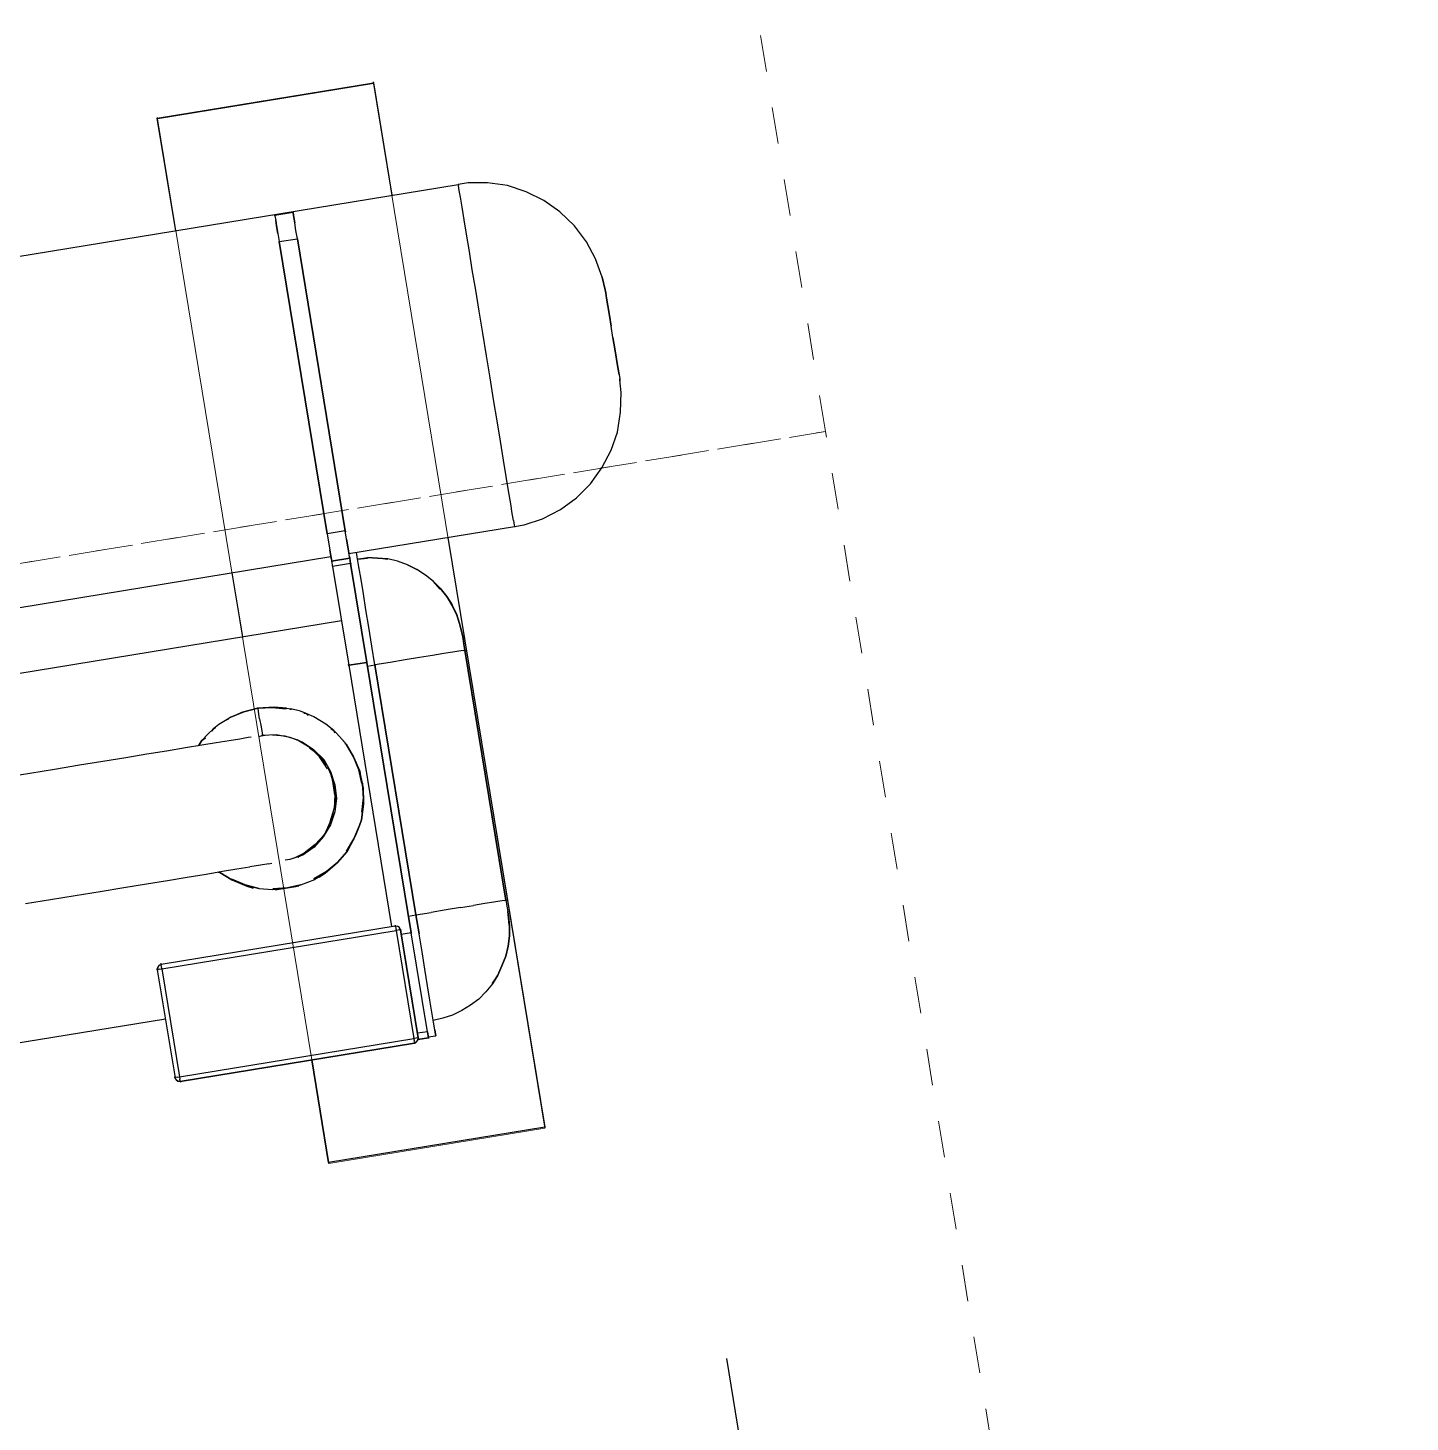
# Model space of a CAD drawing. Header units: metres. Extents: x 2 to 659295185, y -28 to 1124222152.
# Drawn here: x 655604.124 to 655607.912, y 1126522.722 to 1126526.544 of the extents above; entities that cross this region are included whole.
import ezdxf

# ---------------------------------------------------------------- set-up
doc = ezdxf.new("R2010")
doc.units = ezdxf.units.M
doc.header["$MEASUREMENT"] = 0
for name, pattern in [('CCSM_C1_CUERPO CK$0$DASHED', [0.75, 0.5, -0.25]), ('CCSM_C1_CUERPO CK$0$DASHED2', [0.375, 0.25, -0.125]), ('DASHDOT', [1, 0.5, -0.25, 0, -0.25])]:
    doc.linetypes.add(name, pattern=pattern)
doc.layers.get('0').update_dxf_attribs({"linetype": 'CONTINUOUS'})
doc.layers.add('CCSM_C1_CUERPO CK$0$A-EQUIPOS', color=9, linetype='CONTINUOUS')
doc.layers.add('CCSM_C1_CUERPO CK$0$A-PROYECCIONES SUP', color=5, linetype='CCSM_C1_CUERPO CK$0$DASHED')
doc.layers.add('LOCALES ASIGNADOS', color=41, linetype='DASHDOT', lineweight=0)

# ---------------------------------------------------------------- blocks, each defined once
blk = doc.blocks.new('CCSM_C1_CUERPO CK$0$chiller')
for p, q in [((0.661, 5.1995), (0.6253, 5.1974)), ((0.6253, 5.1974), (0.661, 5.1995)), ((0.6253, 5.1974), (0.661, 5.1995)), ((0.661, 5.1995), (0.6253, 5.1974)), ((0.661, 5.1995), (0.6693, 5.1995)), ((0.6693, 5.1995), (0.661, 5.1995)), ((0.6693, 5.1995), (0.684, 5.1995)), ((0.684, 5.1995), (0.6693, 5.1995)), ((0.684, 5.1995), (0.705, 5.1995)), ((0.705, 5.1995), (0.684, 5.1995)), ((0.705, 5.1995), (0.7323, 5.1995)), ((0.7323, 5.1995), (0.705, 5.1995)), ((0.7323, 5.1995), (0.7617, 5.1995)), ((0.7617, 5.1995), (0.7323, 5.1995)), ((0.7931, 5.1995), (0.7617, 5.1995)), ((0.7931, 5.1995), (0.7617, 5.1995)), ((0.7931, 5.1995), (0.8246, 5.1995)), ((0.8246, 5.1995), (0.7931, 5.1995)), ((0.8246, 5.1995), (0.854, 5.1995)), ((0.854, 5.1995), (0.8246, 5.1995)), ((0.854, 5.1995), (0.8771, 5.1995)), ((0.8771, 5.1995), (0.854, 5.1995)), ((0.8771, 5.1995), (0.896, 5.1995)), ((0.896, 5.1995), (0.8771, 5.1995)), ((0.896, 5.1995), (0.9086, 5.1995)), ((0.896, 5.1995), (0.9086, 5.1995)), ((0.9106, 5.1995), (0.9086, 5.1995)), ((0.9086, 5.1995), (0.9106, 5.1995)), ((0.9086, 5.1995), (0.9106, 5.1995)), ((0.9106, 5.1995), (0.9086, 5.1995)), ((0.9463, 5.1974), (0.9106, 5.1995)), ((0.9106, 5.1995), (0.9127, 5.1995)), ((0.5225, 5.1701), (0.4742, 5.145)), ((0.5728, 5.1869), (0.5225, 5.1701)), ((0.6253, 5.1974), (0.5728, 5.1869)), ((0.9988, 5.1869), (0.9463, 5.1974)), ((1.0512, 5.1701), (0.9988, 5.1869)), ((1.0974, 5.145), (1.0512, 5.1701)), ((0.4742, 5.145), (0.4301, 5.1114)), ((1.1415, 5.1114), (1.0974, 5.145)), ((0.4301, 5.1114), (0.3924, 5.0736)), ((1.1792, 5.0736), (1.1415, 5.1114)), ((0.3924, 5.0736), (0.3609, 5.0296)), ((1.2107, 5.0296), (1.1792, 5.0736)), ((0.3609, 5.0296), (0.3357, 4.9813)), ((1.2359, 4.9813), (1.2107, 5.0296)), ((0.3357, 4.9813), (0.3189, 4.9288)), ((1.2527, 4.9288), (1.2359, 4.9813)), ((0.3189, 4.9288), (0.3105, 4.8764)), ((1.2611, 4.8764), (1.2527, 4.9288)), ((0.3105, 4.8764), (0.3105, 4.8491)), ((1.2611, 4.8491), (1.2611, 4.8764)), ((0.3105, 0.2518), (0.3105, 4.8491)), ((0.3105, 4.8491), (0.3147, 4.8491)), ((0.3273, 4.8491), (0.3147, 4.8491)), ((0.3462, 4.8491), (0.3273, 4.8491)), ((0.3735, 4.8491), (0.3462, 4.8491)), ((0.4092, 4.8491), (0.3735, 4.8491)), ((0.449, 4.8491), (0.4092, 4.8491)), ((0.4973, 4.8491), (0.449, 4.8491)), ((0.5476, 4.8491), (0.4973, 4.8491)), ((0.6043, 4.8491), (0.5476, 4.8491)), ((0.6631, 4.8491), (0.6043, 4.8491)), ((0.7239, 4.8491), (0.6631, 4.8491)), ((0.7869, 4.8491), (0.7239, 4.8491)), ((0.8477, 4.8491), (0.7869, 4.8491)), ((0.9086, 4.8491), (0.8477, 4.8491)), ((0.9673, 4.8491), (0.9086, 4.8491)), ((1.024, 4.8491), (0.9673, 4.8491)), ((1.0764, 4.8491), (1.024, 4.8491)), ((1.1226, 4.8491), (1.0764, 4.8491)), ((1.1624, 4.8491), (1.1226, 4.8491)), ((1.1981, 4.8491), (1.1624, 4.8491)), ((1.2254, 4.8491), (1.1981, 4.8491)), ((1.2443, 4.8491), (1.2254, 4.8491)), ((1.2443, 4.8491), (1.2569, 4.8491)), ((1.2569, 4.8491), (1.2611, 4.8491)), ((1.2611, 4.3896), (1.2611, 4.8491)), ((1.2611, 4.8491), (1.2632, 4.8491)), ((-0.0042, 4.6645), (-0.0021, 4.6645)), ((-0.0042, 4.6645), (0, 4.6645)), ((-0.0021, 4.0643), (-0.0021, 4.6645)), ((-0.0021, 4.6645), (0.3105, 4.6645)), ((-0.0021, 4.0643), (-0.0021, 4.6645)), ((-0.0021, 4.6645), (0.3105, 4.6645)), ((1.2611, 4.6645), (2.8998, 4.6645)), ((1.2611, 4.6645), (2.8998, 4.6645)), ((2.8977, 4.6645), (2.9019, 4.6645)), ((2.8998, 4.6645), (2.8998, 4.0643)), ((2.8998, 4.6645), (2.8998, 4.0643)), ((2.8998, 4.6645), (2.9019, 4.6645)), ((1.4205, 4.6351), (1.3953, 4.6204)), ((1.3953, 4.6204), (1.4205, 4.6351)), ((1.4478, 4.6456), (1.4205, 4.6351)), ((1.4205, 4.6351), (1.4457, 4.6456)), ((1.4457, 4.6456), (1.4205, 4.6351)), ((1.473, 4.654), (1.4457, 4.6456)), ((1.4751, 4.654), (1.4478, 4.6456)), ((1.5003, 4.6582), (1.473, 4.654)), ((1.5024, 4.6582), (1.4751, 4.654)), ((1.5296, 4.6603), (1.5003, 4.6582)), ((1.5024, 4.6582), (1.5296, 4.6603)), ((1.5024, 4.6582), (1.5296, 4.6603)), ((1.5296, 4.6603), (1.5024, 4.6582)), ((1.5296, 4.6603), (1.5024, 4.6582)), ((1.5024, 4.6582), (1.5296, 4.6603)), ((1.5296, 4.6603), (1.5024, 4.6582)), ((1.5317, 4.6603), (1.5296, 4.6603)), ((1.5296, 4.6603), (1.5317, 4.6603)), ((1.5317, 4.6603), (1.5296, 4.6603)), ((1.5296, 4.6603), (1.5317, 4.6603)), ((1.5317, 4.6603), (1.5422, 4.6603)), ((1.5422, 4.6603), (1.5317, 4.6603)), ((1.5422, 4.6603), (1.5569, 4.6603)), ((1.5569, 4.6603), (1.5422, 4.6603)), ((1.5569, 4.6603), (1.5737, 4.6603)), ((1.5737, 4.6603), (1.5569, 4.6603)), ((1.5716, 4.6603), (1.5758, 4.6603)), ((1.5737, 4.6561), (1.5737, 4.6603)), ((1.5737, 4.6603), (2.2682, 4.6603)), ((2.2682, 4.6603), (1.5737, 4.6603)), ((1.5737, 4.6561), (1.5737, 4.6435)), ((1.5737, 4.6435), (1.5737, 4.6267)), ((1.5737, 4.6267), (1.5737, 4.6015)), ((2.2661, 4.6603), (2.2703, 4.6603)), ((2.2682, 4.6561), (2.2682, 4.6603)), ((2.2682, 4.6603), (2.285, 4.6603)), ((2.2682, 4.6603), (2.285, 4.6603)), ((2.2682, 4.6561), (2.2682, 4.6435)), ((2.2682, 4.6435), (2.2682, 4.6267)), ((2.2682, 4.6267), (2.2682, 4.6015)), ((2.285, 4.6603), (2.2997, 4.6603)), ((2.285, 4.6603), (2.2997, 4.6603)), ((2.2997, 4.6603), (2.3081, 4.6603)), ((2.3081, 4.6603), (2.2997, 4.6603)), ((2.3375, 4.6582), (2.3081, 4.6603)), ((2.3081, 4.6603), (2.3123, 4.6603)), ((2.3081, 4.6603), (2.3375, 4.6582)), ((2.3123, 4.6603), (2.3081, 4.6603)), ((2.3396, 4.6582), (2.3123, 4.6603)), ((2.3123, 4.6603), (2.3396, 4.6582)), ((2.3123, 4.6603), (2.3396, 4.6582)), ((2.3396, 4.6582), (2.3123, 4.6603)), ((2.3375, 4.6582), (2.3627, 4.654)), ((2.3375, 4.6582), (2.3627, 4.654)), ((2.3668, 4.654), (2.3396, 4.6582)), ((2.3396, 4.6582), (2.3668, 4.654)), ((2.3668, 4.654), (2.3941, 4.6456)), ((2.3941, 4.6456), (2.3668, 4.654)), ((2.4193, 4.6351), (2.3941, 4.6456)), ((2.3941, 4.6456), (2.4193, 4.6351)), ((2.4193, 4.6351), (2.4445, 4.6204)), ((2.4445, 4.6204), (2.4193, 4.6351)), ((1.3744, 4.6057), (1.3534, 4.5868)), ((1.3974, 4.6204), (1.3744, 4.6057)), ((1.3744, 4.6057), (1.3953, 4.6204)), ((1.3953, 4.6204), (1.3744, 4.6057)), ((1.5737, 4.6015), (1.5737, 4.57)), ((2.2682, 4.6015), (2.2682, 4.57)), ((2.4676, 4.6057), (2.4445, 4.6204)), ((2.4445, 4.6204), (2.4676, 4.6057)), ((2.4676, 4.6057), (2.4864, 4.5868)), ((2.4885, 4.5868), (2.4676, 4.6057)), ((2.4676, 4.6057), (2.4885, 4.5868)), ((2.4676, 4.6057), (2.4864, 4.5868)), ((1.3345, 4.5658), (1.3177, 4.5428)), ((1.3177, 4.5428), (1.3345, 4.5658)), ((1.3534, 4.5868), (1.3345, 4.5658)), ((1.5737, 4.57), (1.5737, 4.5344)), ((2.2682, 4.5344), (2.2682, 4.57)), ((2.4885, 4.5868), (2.5074, 4.5658)), ((2.5074, 4.5658), (2.5242, 4.5428)), ((1.303, 4.5176), (1.2925, 4.4924)), ((1.3177, 4.5428), (1.303, 4.5176)), ((1.5737, 4.5344), (1.5737, 4.4945)), ((2.2682, 4.5344), (2.2682, 4.4945)), ((2.5242, 4.5428), (2.5368, 4.5176)), ((2.5368, 4.5176), (2.5473, 4.4924)), ((1.2946, 4.4924), (1.2862, 4.4651)), ((1.2862, 4.4651), (1.2925, 4.4924)), ((1.2925, 4.4924), (1.2862, 4.4651)), ((1.5737, 4.4945), (1.5737, 4.4525)), ((2.2682, 4.4945), (2.2682, 4.4525)), ((2.5473, 4.4924), (2.5557, 4.4651)), ((1.2862, 4.4651), (1.2799, 4.4378)), ((1.2799, 4.4378), (1.2862, 4.4651)), ((1.282, 4.4378), (1.2799, 4.4106)), ((1.2799, 4.4106), (1.2799, 4.4378)), ((1.2799, 4.4106), (1.282, 4.4378)), ((1.5737, 4.4525), (1.5737, 4.4106)), ((2.2682, 4.4106), (2.2682, 4.4525)), ((2.5557, 4.4651), (2.5599, 4.4378)), ((2.5599, 4.4378), (2.562, 4.4106)), ((1.2736, 4.4106), (1.2611, 4.4106)), ((1.2736, 4.4106), (1.2611, 4.4106)), ((1.3009, 4.4106), (1.2736, 4.4106)), ((1.3009, 4.4106), (1.2736, 4.4106)), ((1.3366, 4.4106), (1.3009, 4.4106)), ((1.3366, 4.4106), (1.3009, 4.4106)), ((1.3765, 4.4106), (1.3366, 4.4106)), ((1.3765, 4.4106), (1.3366, 4.4106)), ((1.4205, 4.4106), (1.3765, 4.4106)), ((1.4205, 4.4106), (1.3765, 4.4106)), ((1.4688, 4.4106), (1.4205, 4.4106)), ((1.4688, 4.4106), (1.4205, 4.4106)), ((1.5212, 4.4106), (1.4688, 4.4106)), ((1.5212, 4.4106), (1.4688, 4.4106)), ((1.5737, 4.4106), (1.5212, 4.4106)), ((1.5737, 4.4106), (1.5212, 4.4106)), ((1.5716, 4.4106), (1.5758, 4.4106)), ((2.2682, 4.4106), (1.5737, 4.4106)), ((1.5737, 4.3896), (1.5737, 4.4106)), ((1.5737, 4.4106), (2.2682, 4.4106)), ((2.2661, 4.4106), (2.2703, 4.4106)), ((2.3207, 4.4106), (2.2682, 4.4106)), ((2.2682, 4.3896), (2.2682, 4.4106)), ((2.2682, 4.4106), (2.3207, 4.4106)), ((2.371, 4.4106), (2.3207, 4.4106)), ((2.371, 4.4106), (2.3207, 4.4106)), ((2.4193, 4.4106), (2.371, 4.4106)), ((2.4193, 4.4106), (2.371, 4.4106)), ((2.4655, 4.4106), (2.4193, 4.4106)), ((2.4655, 4.4106), (2.4193, 4.4106)), ((2.5053, 4.4106), (2.4655, 4.4106)), ((2.5053, 4.4106), (2.4655, 4.4106)), ((2.5389, 4.4106), (2.5053, 4.4106)), ((2.5389, 4.4106), (2.5053, 4.4106)), ((2.5662, 4.4106), (2.5389, 4.4106)), ((2.5662, 4.4106), (2.5389, 4.4106)), ((2.5872, 4.4106), (2.5662, 4.4106)), ((2.5872, 4.4106), (2.5662, 4.4106)), ((2.5872, 4.4106), (2.5998, 4.4106)), ((2.5998, 4.4106), (2.5872, 4.4106)), ((2.5998, 4.4106), (2.604, 4.4106)), ((2.604, 4.4106), (2.5998, 4.4106)), ((2.604, 4.3896), (2.604, 4.4106)), ((0.3105, 4.3896), (0.3126, 4.3896)), ((0.3147, 4.3896), (0.3126, 4.3896)), ((0.3126, 4.3392), (0.3126, 4.3896)), ((0.3126, 4.3896), (0.3126, 4.3392)), ((0.3147, 4.3896), (0.3126, 4.3896)), ((0.3147, 4.3896), (0.3273, 4.3896)), ((0.3273, 4.3896), (0.3147, 4.3896)), ((0.3273, 4.3896), (0.342, 4.3896)), ((0.342, 4.3896), (0.3273, 4.3896)), ((0.363, 4.3896), (0.342, 4.3896)), ((0.363, 4.3896), (0.342, 4.3896)), ((0.3861, 4.3896), (0.363, 4.3896)), ((0.3861, 4.3896), (0.363, 4.3896)), ((0.384, 4.3896), (0.3882, 4.3896)), ((0.3861, 4.3896), (1.1981, 4.3896)), ((0.3861, 4.3392), (0.3861, 4.3896)), ((1.1981, 4.3896), (0.3861, 4.3896)), ((1.196, 4.3896), (1.2002, 4.3896)), ((1.1981, 4.3896), (1.1981, 4.3392)), ((1.2212, 4.3896), (1.1981, 4.3896)), ((1.2212, 4.3896), (1.1981, 4.3896)), ((1.2212, 4.3896), (1.2422, 4.3896)), ((1.2422, 4.3896), (1.2212, 4.3896)), ((1.2422, 4.3896), (1.259, 4.3896)), ((1.259, 4.3896), (1.2422, 4.3896)), ((1.2695, 4.3896), (1.259, 4.3896)), ((1.2695, 4.3896), (1.259, 4.3896)), ((1.2695, 4.3896), (1.2736, 4.3896)), ((1.2736, 4.3896), (1.2695, 4.3896)), ((1.2736, 4.3896), (1.2883, 4.3896)), ((1.2736, 4.3896), (1.2736, 4.3392)), ((1.2736, 4.3392), (1.2736, 4.3896)), ((1.2883, 4.3896), (1.2736, 4.3896)), ((1.2736, 4.3896), (1.2757, 4.3896)), ((1.2736, 4.3896), (1.2757, 4.3896)), ((1.2862, 4.3896), (1.2904, 4.3896)), ((1.2883, 4.3896), (1.2883, 4.3392)), ((1.2883, 4.3896), (1.5632, 4.3896)), ((1.5632, 4.3896), (1.2883, 4.3896)), ((1.5653, 4.3896), (1.5611, 4.3896)), ((1.5611, 4.3896), (1.5632, 4.3896)), ((1.5632, 4.3896), (1.5632, 4.3392)), ((1.5632, 4.3392), (1.5632, 4.3896)), ((1.5632, 4.3896), (2.3144, 4.3896)), ((2.3144, 4.3896), (1.5632, 4.3896)), ((2.2955, 4.3602), (2.2913, 4.356)), ((2.2955, 4.3602), (2.2913, 4.356)), ((2.3018, 4.3623), (2.2955, 4.3602)), ((2.3018, 4.3623), (2.2955, 4.3602)), ((2.3018, 4.3623), (2.2976, 4.3602)), ((2.2976, 4.3602), (2.3018, 4.3623)), ((2.2997, 4.3623), (2.3039, 4.3623)), ((2.3018, 4.3602), (2.3018, 4.3623)), ((2.3018, 4.3623), (2.6019, 4.3623)), ((2.6019, 4.3623), (2.3018, 4.3623)), ((2.3018, 4.3602), (2.3018, 4.356)), ((2.3123, 4.3896), (2.3165, 4.3896)), ((2.5893, 4.3896), (2.3144, 4.3896)), ((2.3144, 4.3896), (2.3144, 4.3623)), ((2.3144, 4.3896), (2.3144, 4.3623)), ((2.5893, 4.3896), (2.3144, 4.3896)), ((2.3165, 4.3896), (2.3144, 4.3896)), ((2.5872, 4.3896), (2.5914, 4.3896)), ((2.5893, 4.3896), (2.6061, 4.3896)), ((2.5893, 4.3896), (2.5893, 4.3623)), ((2.6061, 4.3896), (2.5893, 4.3896)), ((2.604, 4.3623), (2.5998, 4.3623)), ((2.6081, 4.3602), (2.6019, 4.3623)), ((2.6019, 4.3623), (2.6019, 4.3602)), ((2.6019, 4.3623), (2.6081, 4.3602)), ((2.6081, 4.3602), (2.6019, 4.3623)), ((2.6019, 4.3623), (2.6081, 4.3602)), ((2.6081, 4.3602), (2.6019, 4.3623)), ((2.6019, 4.3623), (2.6081, 4.3602)), ((2.6081, 4.3602), (2.6019, 4.3623)), ((2.6019, 4.3623), (2.6081, 4.3602)), ((2.6019, 4.3623), (2.604, 4.3623)), ((2.6019, 4.3602), (2.6019, 4.356)), ((2.604, 4.3896), (2.6081, 4.3896)), ((2.6061, 4.3896), (2.6061, 4.3602)), ((2.6061, 4.3602), (2.6061, 4.3896)), ((2.6061, 4.3896), (2.6081, 4.3896)), ((2.6123, 4.356), (2.6081, 4.3602)), ((0.3105, 4.3392), (0.3126, 4.3392)), ((0.3147, 4.3392), (0.3126, 4.3392)), ((0.3126, 4.3392), (0.3147, 4.3392)), ((0.3147, 4.3392), (0.3273, 4.3392)), ((0.3147, 4.3392), (0.3273, 4.3392)), ((0.342, 4.3392), (0.3273, 4.3392)), ((0.3273, 4.3392), (0.342, 4.3392)), ((0.363, 4.3392), (0.342, 4.3392)), ((0.342, 4.3392), (0.363, 4.3392)), ((0.363, 4.3392), (0.3861, 4.3392)), ((0.363, 4.3392), (0.3861, 4.3392)), ((0.384, 4.3392), (0.3882, 4.3392)), ((1.1981, 4.3392), (0.3861, 4.3392)), ((0.3861, 4.3392), (1.1981, 4.3392)), ((1.196, 4.3392), (1.2002, 4.3392)), ((1.1981, 4.3392), (1.2212, 4.3392)), ((1.1981, 4.3392), (1.2212, 4.3392)), ((1.2212, 4.3392), (1.2422, 4.3392)), ((1.2212, 4.3392), (1.2422, 4.3392)), ((1.259, 4.3392), (1.2422, 4.3392)), ((1.2422, 4.3392), (1.259, 4.3392)), ((1.2695, 4.3392), (1.259, 4.3392)), ((1.259, 4.3392), (1.2695, 4.3392)), ((1.2611, 2.6921), (1.2611, 4.3392)), ((1.2695, 4.3392), (1.2736, 4.3392)), ((1.2695, 4.3392), (1.2736, 4.3392)), ((1.2736, 4.3392), (1.2883, 4.3392)), ((1.2736, 4.3392), (1.2883, 4.3392)), ((1.2736, 4.3392), (1.2757, 4.3392)), ((1.2736, 4.3392), (1.2757, 4.3392)), ((1.2862, 4.3392), (1.2904, 4.3392)), ((1.2883, 4.3392), (1.5632, 4.3392)), ((1.2883, 4.3392), (1.5632, 4.3392)), ((1.4394, 4.3392), (1.4394, 2.6627)), ((1.5653, 4.3392), (1.5611, 4.3392)), ((1.5611, 4.3392), (1.5632, 4.3392)), ((1.5632, 4.3392), (2.2892, 4.3392)), ((1.5632, 4.3392), (2.2892, 4.3392)), ((1.8129, 4.3119), (1.8549, 4.3224)), ((1.8549, 4.3224), (1.8129, 4.3119)), ((1.8129, 4.3119), (1.8549, 4.3224)), ((1.8549, 4.3224), (1.8129, 4.3119)), ((1.8549, 4.3224), (1.8129, 4.3119)), ((1.8507, 4.3203), (1.8129, 4.3119)), ((1.8129, 4.3119), (1.8507, 4.3203)), ((1.8507, 4.3203), (1.8884, 4.3224)), ((1.8507, 4.3203), (1.8884, 4.3224)), ((1.8884, 4.3224), (1.8507, 4.3203)), ((1.8884, 4.3245), (1.8549, 4.3224)), ((1.88, 4.3224), (1.8549, 4.3224)), ((1.8549, 4.3224), (1.88, 4.3224)), ((1.8549, 4.3224), (1.88, 4.3224)), ((1.88, 4.3224), (1.8549, 4.3224)), ((1.88, 4.3224), (1.8549, 4.3224)), ((1.9283, 4.3203), (1.8884, 4.3245)), ((1.901, 4.3245), (1.8884, 4.3245)), ((1.8884, 4.3245), (1.9283, 4.3203)), ((1.9283, 4.3203), (1.8884, 4.3245)), ((1.901, 4.3245), (1.8926, 4.3224)), ((1.8926, 4.3224), (1.901, 4.3245)), ((1.8926, 4.3224), (1.901, 4.3245)), ((1.8926, 4.3224), (1.901, 4.3245)), ((1.901, 4.3245), (1.8926, 4.3224)), ((1.901, 4.3245), (1.9451, 4.3182)), ((1.9451, 4.3182), (1.901, 4.3245)), ((1.901, 4.3245), (1.9451, 4.3182)), ((1.9451, 4.3182), (1.901, 4.3245)), ((1.9451, 4.3182), (1.901, 4.3245)), ((1.9283, 4.3203), (1.9661, 4.3098)), ((1.9661, 4.3098), (1.9283, 4.3203)), ((1.9661, 4.3098), (1.9283, 4.3203)), ((2.2871, 4.3497), (2.2892, 4.3497)), ((2.2913, 4.356), (2.2892, 4.3497)), ((2.2913, 4.356), (2.2892, 4.3497)), ((2.2913, 4.3497), (2.2892, 4.3497)), ((2.2892, 4.3497), (2.2892, 3.6992)), ((2.2892, 4.3497), (2.2892, 3.6992)), ((2.2913, 4.3497), (2.2955, 4.3497)), ((2.2955, 4.3497), (2.3018, 4.3497)), ((2.2997, 4.3497), (2.3039, 4.3497)), ((2.3018, 4.356), (2.3018, 4.3497)), ((2.3018, 3.6992), (2.3018, 4.3497)), ((2.3018, 4.3497), (2.6019, 4.3497)), ((2.5998, 4.3497), (2.604, 4.3497)), ((2.6019, 4.356), (2.6019, 4.3497)), ((2.6019, 3.6992), (2.6019, 4.3497)), ((2.6019, 4.3497), (2.6081, 4.3497)), ((2.6123, 4.3497), (2.6081, 4.3497)), ((2.6123, 4.3497), (2.6123, 4.356)), ((2.6123, 4.356), (2.6144, 4.3497)), ((2.6144, 4.3497), (2.6123, 4.356)), ((2.6123, 4.3497), (2.6144, 4.3497)), ((2.6144, 4.3497), (2.6144, 3.6992)), ((2.6144, 3.6992), (2.6144, 4.3497)), ((2.6144, 4.3497), (2.6165, 4.3497)), ((2.6144, 4.3497), (2.6165, 4.3497)), ((1.7709, 4.2952), (1.7416, 4.2763)), ((1.7583, 4.2868), (1.7709, 4.2952)), ((1.7709, 4.2952), (1.7583, 4.2868)), ((1.7583, 4.2868), (1.7709, 4.2952)), ((1.7709, 4.2952), (1.7583, 4.2868)), ((1.7709, 4.2952), (1.7583, 4.2868)), ((1.7751, 4.2973), (1.7709, 4.2952)), ((1.7751, 4.2952), (1.7709, 4.2952)), ((1.7709, 4.2952), (1.7751, 4.2952)), ((1.7751, 4.2952), (1.7709, 4.2952)), ((1.7709, 4.2952), (1.7751, 4.2952)), ((1.7751, 4.2952), (1.7709, 4.2952)), ((1.8129, 4.3119), (1.7751, 4.2973)), ((1.7751, 4.2973), (1.8129, 4.3119)), ((1.8129, 4.3119), (1.7751, 4.2973)), ((1.9661, 4.3119), (1.9451, 4.3182)), ((1.9871, 4.3056), (1.9451, 4.3182)), ((1.9451, 4.3182), (1.9871, 4.3056)), ((1.9871, 4.3056), (1.9451, 4.3182)), ((1.9451, 4.3182), (1.9871, 4.3056)), ((1.9871, 4.3056), (1.9451, 4.3182)), ((1.9871, 4.3056), (1.9661, 4.3119)), ((2.0017, 4.2973), (1.9871, 4.3056)), ((1.9871, 4.3056), (2.0017, 4.2973)), ((2.0017, 4.2973), (1.9871, 4.3056)), ((1.9871, 4.3056), (2.0017, 4.2973)), ((2.0017, 4.2973), (1.9871, 4.3056)), ((2.0017, 4.2973), (1.9871, 4.3056)), ((2.0353, 4.2763), (2.0017, 4.2973)), ((2.0017, 4.2973), (2.0269, 4.2826)), ((2.0353, 4.2763), (2.0017, 4.2973)), ((2.0017, 4.2973), (2.0353, 4.2763)), ((2.0059, 4.2952), (2.0269, 4.2826)), ((2.0269, 4.2826), (2.0059, 4.2952)), ((2.0059, 4.2952), (2.0269, 4.2826)), ((2.0269, 4.2826), (2.0059, 4.2952)), ((2.0269, 4.2826), (2.0059, 4.2952)), ((2.0353, 4.2763), (2.0269, 4.2826)), ((2.0353, 4.2763), (2.0269, 4.2826)), ((2.0269, 4.2826), (2.0353, 4.2763)), ((2.0269, 4.2826), (2.0353, 4.2763)), ((2.0353, 4.2763), (2.0269, 4.2826)), ((2.0353, 4.2763), (2.0269, 4.2826)), ((1.7122, 4.2511), (1.687, 4.2217)), ((1.7332, 4.27), (1.7122, 4.2511)), ((1.7332, 4.27), (1.7269, 4.2637)), ((1.7269, 4.2637), (1.7332, 4.27)), ((1.7332, 4.27), (1.7269, 4.2637)), ((1.7269, 4.2637), (1.7332, 4.27)), ((1.7332, 4.27), (1.7269, 4.2637)), ((1.7416, 4.2763), (1.7332, 4.27)), ((1.7332, 4.27), (1.7395, 4.2721)), ((1.7395, 4.2721), (1.7332, 4.27)), ((1.7332, 4.27), (1.7395, 4.2721)), ((1.7395, 4.2721), (1.7332, 4.27)), ((1.7395, 4.2721), (1.7332, 4.27)), ((1.8423, 4.2427), (1.88, 4.249)), ((1.8696, 4.2448), (1.8486, 4.2427)), ((1.9073, 4.2448), (1.8696, 4.2448)), ((1.8717, 4.2469), (1.8905, 4.2469)), ((1.88, 4.249), (1.9178, 4.2469)), ((1.8863, 4.2469), (1.9073, 4.2448)), ((1.9073, 4.2448), (1.9451, 4.2364)), ((1.9094, 4.2469), (1.9262, 4.2427)), ((1.9178, 4.2469), (1.9535, 4.2364)), ((1.9451, 4.2364), (1.9241, 4.2448)), ((2.0647, 4.2511), (2.0353, 4.2763)), ((2.0353, 4.2763), (2.0626, 4.2553)), ((2.0647, 4.2511), (2.0353, 4.2763)), ((2.0353, 4.2763), (2.0647, 4.2511)), ((2.0626, 4.2553), (2.0395, 4.2721)), ((2.0395, 4.2721), (2.0626, 4.2553)), ((2.0395, 4.2721), (2.0626, 4.2553)), ((2.0626, 4.2553), (2.0395, 4.2721)), ((2.0626, 4.2553), (2.0395, 4.2721)), ((2.0626, 4.2553), (2.0668, 4.2511)), ((2.0626, 4.2553), (2.0668, 4.2511)), ((2.0668, 4.2511), (2.0626, 4.2553)), ((2.0626, 4.2553), (2.0668, 4.2511)), ((2.0668, 4.2511), (2.0626, 4.2553)), ((2.0668, 4.2511), (2.0626, 4.2553)), ((2.0668, 4.2511), (2.092, 4.2217)), ((2.092, 4.2217), (2.0668, 4.2511)), ((2.0668, 4.2511), (2.092, 4.2217)), ((1.687, 4.2217), (1.6744, 4.2028)), ((1.6744, 4.2028), (1.6807, 4.207)), ((1.6807, 4.207), (1.6744, 4.2028)), ((1.6744, 4.2028), (1.6807, 4.207)), ((1.6807, 4.207), (1.6744, 4.2028)), ((1.6807, 4.207), (1.6744, 4.2028)), ((1.75, 4.1798), (1.7751, 4.207)), ((1.7982, 4.2196), (1.7688, 4.1986)), ((1.7688, 4.1965), (1.7898, 4.2175)), ((1.7751, 4.207), (1.8066, 4.2301)), ((1.7814, 4.2091), (1.7982, 4.2196)), ((1.794, 4.2196), (1.8234, 4.2343)), ((1.8339, 4.2364), (1.7982, 4.2196)), ((1.8066, 4.2301), (1.8423, 4.2427)), ((1.8297, 4.2364), (1.8528, 4.2427)), ((1.9787, 4.2196), (1.9451, 4.2364)), ((1.9535, 4.2364), (1.9787, 4.2196)), ((1.9535, 4.2364), (1.9871, 4.2196)), ((1.9787, 4.2196), (2.0101, 4.1986)), ((1.9808, 4.2217), (2.0017, 4.207)), ((1.9871, 4.2196), (2.0164, 4.1944)), ((1.9976, 4.2091), (2.0101, 4.1986)), ((2.0017, 4.207), (2.0248, 4.1839)), ((2.1109, 4.1881), (2.092, 4.2217)), ((2.092, 4.2217), (2.1109, 4.1881)), ((2.1151, 4.1839), (2.092, 4.2217)), ((2.092, 4.2217), (2.1151, 4.1839)), ((2.1151, 4.1839), (2.092, 4.2217)), ((2.092, 4.2217), (2.1151, 4.1839)), ((2.1151, 4.1839), (2.092, 4.2217)), ((1.666, 4.1881), (1.6555, 4.163)), ((1.6744, 4.2028), (1.666, 4.1881)), ((1.6744, 4.2028), (1.6723, 4.1965)), ((1.6723, 4.1965), (1.6744, 4.2028)), ((1.6723, 4.1965), (1.6744, 4.2028)), ((1.6744, 4.2028), (1.6723, 4.1965)), ((1.6744, 4.2028), (1.6723, 4.1965)), ((1.7437, 4.1693), (1.7269, 4.1357)), ((1.7311, 4.1483), (1.75, 4.1798)), ((1.7437, 4.1693), (1.7688, 4.1986)), ((1.7479, 4.1735), (1.7583, 4.186)), ((1.7688, 4.1986), (1.7563, 4.1839)), ((2.0101, 4.1986), (2.0332, 4.1693)), ((2.0164, 4.1944), (2.0395, 4.1651)), ((2.0206, 4.1881), (2.0332, 4.1693)), ((2.0332, 4.1735), (2.0479, 4.1483)), ((2.0332, 4.1693), (2.0521, 4.1357)), ((2.1255, 4.1504), (2.1109, 4.1881)), ((2.1109, 4.1881), (2.1255, 4.1504)), ((2.1255, 4.1504), (2.1109, 4.1881)), ((2.1234, 4.1651), (2.1151, 4.1839)), ((2.1151, 4.1839), (2.1276, 4.1525)), ((2.1151, 4.1839), (2.1234, 4.1651)), ((2.1234, 4.1651), (2.1151, 4.1839)), ((2.1151, 4.1839), (2.1234, 4.1651)), ((2.1234, 4.1651), (2.1151, 4.1839)), ((1.6513, 4.1525), (1.6429, 4.1189)), ((1.6429, 4.1126), (1.6534, 4.1504)), ((1.6534, 4.1504), (1.6429, 4.1126)), ((1.6429, 4.1126), (1.6534, 4.1504)), ((1.6429, 4.1189), (1.6492, 4.1357)), ((1.6429, 4.1189), (1.6492, 4.1357)), ((1.6492, 4.1357), (1.6429, 4.1189)), ((1.6429, 4.1189), (1.6492, 4.1357)), ((1.6492, 4.1357), (1.6429, 4.1189)), ((1.6513, 4.1525), (1.6555, 4.163)), ((1.6555, 4.163), (1.6555, 4.1609)), ((1.6576, 4.163), (1.6555, 4.163)), ((1.6555, 4.163), (1.6576, 4.163)), ((1.6555, 4.163), (1.6576, 4.163)), ((1.6576, 4.163), (1.6555, 4.163)), ((1.6555, 4.1609), (1.6555, 4.163)), ((1.6555, 4.163), (1.6555, 4.1609)), ((1.6555, 4.1609), (1.6555, 4.163)), ((1.6555, 4.163), (1.6555, 4.1609)), ((1.6576, 4.163), (1.6555, 4.163)), ((1.7185, 4.1126), (1.7311, 4.1483)), ((1.7185, 4.1126), (1.7269, 4.1357)), ((1.7269, 4.1357), (1.7185, 4.1021)), ((2.0395, 4.1651), (2.0563, 4.1315)), ((2.0437, 4.1546), (2.0521, 4.1357)), ((2.0479, 4.1483), (2.0605, 4.1168)), ((2.0521, 4.1357), (2.0605, 4.1063)), ((2.0563, 4.1315), (2.0626, 4.0937)), ((2.136, 4.1126), (2.1276, 4.1525)), ((1.6429, 4.1189), (1.6387, 4.0748)), ((1.6387, 4.0748), (1.6429, 4.1189)), ((1.6429, 4.1189), (1.6387, 4.0748)), ((1.6387, 4.0748), (1.6429, 4.1189)), ((1.6429, 4.1189), (1.6387, 4.0748)), ((1.6387, 4.0748), (1.6429, 4.1189)), ((1.6429, 4.1189), (1.6387, 4.0748)), ((1.6387, 4.0748), (1.6429, 4.1189)), ((1.6429, 4.1189), (1.6387, 4.0748)), ((1.6429, 4.1126), (1.6387, 4.0748)), ((1.6387, 4.0748), (1.6429, 4.1126)), ((1.6387, 4.0748), (1.6429, 4.1126)), ((1.6429, 4.1126), (1.6387, 4.0748)), ((1.6387, 4.0748), (1.6429, 4.1126)), ((1.6429, 4.1126), (1.6387, 4.0748)), ((1.7143, 4.0748), (1.7185, 4.1126)), ((2.0626, 4.0937), (2.0626, 4.0811)), ((2.1381, 4.0748), (2.136, 4.1126)), ((2.136, 4.1126), (2.1381, 4.0979)), ((2.1381, 4.0748), (2.136, 4.1126)), ((2.136, 4.1126), (2.1381, 4.0748)), ((2.1381, 4.1063), (2.1381, 4.0979)), ((2.1381, 4.0979), (2.1381, 4.1063)), ((2.1381, 4.1063), (2.1381, 4.0979)), ((2.1381, 4.0979), (2.1381, 4.1063)), ((2.1381, 4.1063), (2.1381, 4.0979)), ((2.1381, 4.0518), (2.1381, 4.0979)), ((2.1381, 4.0979), (2.1381, 4.0748)), ((2.1381, 4.0979), (2.1381, 4.0518)), ((2.1381, 4.0518), (2.1381, 4.0979)), ((2.1381, 4.0979), (2.1381, 4.0518)), ((2.1381, 4.0518), (2.1381, 4.0979)), ((-0.0042, 4.0643), (-0.0021, 4.0643)), ((-0.0042, 4.0643), (0, 4.0643)), ((0.3105, 4.0643), (-0.0021, 4.0643)), ((0.3105, 4.0643), (-0.0021, 4.0643)), ((1.2611, 4.0643), (1.4394, 4.0643)), ((1.2611, 4.0643), (1.4394, 4.0643)), ((1.6366, 4.0748), (1.6408, 4.0748)), ((1.6408, 4.0748), (1.6366, 4.0748)), ((1.6429, 4.035), (1.6387, 4.0748)), ((1.6387, 4.0748), (1.6408, 4.0748)), ((1.6387, 4.0748), (1.6429, 4.035)), ((1.6387, 4.0748), (1.6429, 4.035)), ((1.6429, 4.035), (1.6387, 4.0748)), ((1.6387, 4.0748), (1.6429, 4.035)), ((1.6429, 4.0308), (1.6387, 4.0748)), ((1.6387, 4.0748), (1.6429, 4.035)), ((1.6429, 4.0308), (1.6387, 4.0748)), ((1.6387, 4.0748), (1.6429, 4.0308)), ((1.6429, 4.0308), (1.6387, 4.0748)), ((1.6429, 4.0308), (1.6387, 4.0748)), ((1.6387, 4.0748), (1.6429, 4.0308)), ((1.6429, 4.0308), (1.6387, 4.0748)), ((1.6387, 4.0748), (1.6429, 4.0308)), ((1.6387, 4.0748), (1.6429, 4.0308)), ((1.6471, 4.0748), (1.6408, 4.0748)), ((1.6555, 4.0748), (1.6471, 4.0748)), ((1.6681, 4.0748), (1.6555, 4.0748)), ((1.6681, 4.0748), (1.6912, 4.0748)), ((1.6912, 4.0748), (1.7143, 4.0748)), ((1.7122, 4.0748), (1.7164, 4.0748)), ((1.7164, 4.0643), (1.7143, 4.0748)), ((1.7164, 4.0874), (1.7164, 4.0706)), ((2.1339, 4.035), (2.1381, 4.0748)), ((2.1381, 4.0748), (2.1339, 4.035)), ((2.1339, 4.035), (2.1381, 4.0748)), ((2.1381, 4.0518), (2.1381, 4.0748)), ((2.6144, 4.0643), (2.8998, 4.0643)), ((2.8998, 4.0643), (2.6144, 4.0643)), ((2.8977, 4.0643), (2.9019, 4.0643)), ((2.8998, 4.0643), (2.9019, 4.0643)), ((1.6513, 3.9972), (1.6429, 4.035)), ((1.6429, 4.035), (1.6513, 3.9972)), ((1.6429, 4.035), (1.6513, 3.9972)), ((1.6513, 3.9972), (1.6429, 4.0308)), ((1.6429, 4.0308), (1.6471, 4.0161)), ((1.6471, 4.0161), (1.6429, 4.0308)), ((1.6429, 4.0308), (1.6471, 4.0161)), ((1.6471, 4.0161), (1.6429, 4.0308)), ((1.6429, 4.0308), (1.6471, 4.0161)), ((1.7143, 4.0434), (1.7143, 4.035)), ((1.7143, 4.035), (1.7143, 4.0119)), ((2.0647, 4.035), (2.0647, 4.0434)), ((2.0647, 4.035), (2.0647, 4.0119)), ((2.1276, 3.9972), (2.136, 4.035)), ((2.136, 4.035), (2.1381, 4.0518)), ((2.1381, 4.0518), (2.1381, 4.0413)), ((2.1381, 4.0413), (2.1381, 4.0518)), ((2.1381, 4.0518), (2.1381, 4.0413)), ((2.1381, 4.0413), (2.1381, 4.0518)), ((2.1381, 4.0518), (2.1381, 4.0413)), ((1.6513, 3.9972), (1.6555, 3.9867)), ((1.6555, 3.9836), (1.6555, 3.9899)), ((1.6555, 3.9836), (1.6555, 3.9899)), ((1.6555, 3.9836), (1.6555, 3.9899)), ((1.6555, 3.9867), (1.666, 3.9615)), ((1.6555, 3.9867), (1.6576, 3.9846)), ((1.6576, 3.9846), (1.6555, 3.9867)), ((1.6576, 3.9846), (1.6555, 3.9867)), ((1.6555, 3.9867), (1.6576, 3.9846)), ((1.6555, 3.9867), (1.6576, 3.9846)), ((1.7143, 4.0119), (1.7143, 3.9825)), ((1.7143, 3.9825), (1.7143, 3.9468)), ((2.0647, 4.0119), (2.0647, 3.9825)), ((2.0647, 3.9468), (2.0647, 3.9825)), ((2.1109, 3.9615), (2.1276, 3.9972)), ((2.1276, 3.9972), (2.1109, 3.9615)), ((2.1109, 3.9615), (2.1276, 3.9972)), ((2.1276, 3.9972), (2.1151, 3.9657)), ((2.1234, 3.9825), (2.1151, 3.9657)), ((2.1234, 3.9825), (2.1151, 3.9657)), ((2.1151, 3.9657), (2.1234, 3.9825)), ((2.1234, 3.9825), (2.1151, 3.9657)), ((2.1151, 3.9657), (2.1234, 3.9825)), ((1.666, 3.9615), (1.6744, 3.9468)), ((1.6723, 3.951), (1.6744, 3.9468)), ((1.6744, 3.9468), (1.6723, 3.951)), ((1.6744, 3.9468), (1.6723, 3.951)), ((1.6723, 3.951), (1.6744, 3.9468)), ((1.6723, 3.951), (1.6744, 3.9468)), ((1.6744, 3.9468), (1.687, 3.928)), ((1.6807, 3.9385), (1.6744, 3.9468)), ((1.6744, 3.9468), (1.6807, 3.9385)), ((1.6807, 3.9385), (1.6744, 3.9468)), ((1.6744, 3.9468), (1.6807, 3.9385)), ((1.6744, 3.9468), (1.6807, 3.9385)), ((1.7143, 3.9468), (1.7143, 3.907)), ((2.0647, 3.907), (2.0647, 3.9468)), ((2.0899, 3.928), (2.1109, 3.9615)), ((2.1109, 3.9615), (2.0899, 3.928)), ((2.1109, 3.9615), (2.0899, 3.928)), ((2.092, 3.928), (2.1151, 3.9657)), ((2.092, 3.928), (2.1151, 3.9657)), ((2.1151, 3.9657), (2.092, 3.928)), ((2.092, 3.928), (2.1151, 3.9657)), ((2.1151, 3.9657), (2.092, 3.928)), ((2.092, 3.928), (2.1109, 3.9615)), ((2.1109, 3.9615), (2.092, 3.928)), ((2.092, 3.928), (2.1109, 3.9615)), ((1.687, 3.928), (1.7017, 3.9091)), ((1.7017, 3.9091), (1.6954, 3.9196)), ((1.6954, 3.9196), (1.7017, 3.9091)), ((1.7017, 3.9091), (1.6954, 3.9196)), ((1.6954, 3.9196), (1.7017, 3.9091)), ((1.6954, 3.9196), (1.7017, 3.9091)), ((1.7017, 3.9091), (1.7122, 3.8986)), ((1.7017, 3.9091), (1.7101, 3.9007)), ((1.7101, 3.9007), (1.7017, 3.9091)), ((1.7017, 3.9091), (1.7101, 3.9007)), ((1.7101, 3.9007), (1.7017, 3.9091)), ((1.7017, 3.9091), (1.7101, 3.9007)), ((1.7143, 3.907), (1.7143, 3.8608)), ((2.0647, 3.8608), (2.0647, 3.907)), ((2.0668, 3.8986), (2.092, 3.928)), ((2.092, 3.928), (2.0668, 3.8986)), ((2.0668, 3.8986), (2.092, 3.928)), ((1.7122, 3.8986), (1.7143, 3.8965)), ((2.0668, 3.8986), (2.0647, 3.8965)), ((2.0647, 3.8965), (2.0668, 3.8986)), ((2.0668, 3.8986), (2.0647, 3.8965)), ((2.0668, 3.8986), (2.0647, 3.8965)), ((2.0668, 3.8965), (2.0647, 3.8965)), ((2.0668, 3.8965), (2.0647, 3.8965)), ((2.0647, 3.8965), (2.0668, 3.8965)), ((2.0668, 3.8965), (2.0647, 3.8965)), ((2.0647, 3.8965), (2.0668, 3.8965)), ((1.7143, 3.8608), (1.7143, 3.8084)), ((2.0647, 3.8084), (2.0647, 3.8608)), ((1.7143, 3.8084), (1.7143, 3.7538)), ((2.0647, 3.7538), (2.0647, 3.8084)), ((1.7143, 3.7538), (1.7143, 3.6951)), ((2.0647, 3.6951), (2.0647, 3.7538)), ((1.7143, 3.6951), (1.7143, 3.6321)), ((2.0647, 3.6321), (2.0647, 3.6951)), ((2.2871, 3.6992), (2.2892, 3.6992)), ((2.2892, 3.6992), (2.2871, 3.6992)), ((2.2913, 3.693), (2.2892, 3.6992)), ((2.2892, 3.6992), (2.2913, 3.6992)), ((2.2892, 3.6992), (2.2913, 3.693)), ((2.2955, 3.6992), (2.2913, 3.6992)), ((2.2913, 3.693), (2.2955, 3.6888)), ((2.2913, 3.693), (2.2955, 3.6888)), ((2.3018, 3.6992), (2.2955, 3.6992)), ((2.2955, 3.6888), (2.3018, 3.6867)), ((2.3018, 3.6867), (2.2955, 3.6888)), ((2.2955, 3.6888), (2.3018, 3.6867)), ((2.3018, 3.6867), (2.2955, 3.6888)), ((2.2955, 3.6888), (2.3018, 3.6867)), ((2.3018, 3.6867), (2.2955, 3.6888)), ((2.2997, 3.6992), (2.3039, 3.6992)), ((2.3018, 3.6867), (2.2997, 3.6867)), ((2.2997, 3.6867), (2.3039, 3.6867)), ((2.3018, 3.693), (2.3018, 3.6992)), ((2.3018, 3.6992), (2.6019, 3.6992)), ((2.3018, 3.693), (2.3018, 3.6888)), ((2.3018, 3.6888), (2.3018, 3.6867)), ((2.3018, 3.6867), (2.6019, 3.6867)), ((2.3018, 3.6867), (2.6019, 3.6867)), ((2.4382, 2.1633), (2.4382, 3.6867)), ((2.4382, 2.1633), (2.4382, 3.6867)), ((2.5998, 3.6992), (2.604, 3.6992)), ((2.604, 3.6867), (2.5998, 3.6867)), ((2.6019, 3.693), (2.6019, 3.6992)), ((2.6019, 3.6992), (2.6081, 3.6992)), ((2.6019, 3.693), (2.6019, 3.6888)), ((2.6081, 3.6888), (2.6019, 3.6867)), ((2.6019, 3.6867), (2.6019, 3.6888)), ((2.6019, 3.6867), (2.6081, 3.6888)), ((2.6019, 3.6867), (2.6081, 3.6888)), ((2.6081, 3.6888), (2.6019, 3.6867)), ((2.6019, 3.6867), (2.6081, 3.6888)), ((2.6081, 3.6888), (2.6019, 3.6867)), ((2.6019, 3.6867), (2.6081, 3.6888)), ((2.6081, 3.6888), (2.6019, 3.6867)), ((2.6019, 3.6867), (2.604, 3.6867)), ((2.6123, 3.6992), (2.6081, 3.6992)), ((2.6081, 3.6888), (2.6123, 3.693)), ((2.6123, 3.693), (2.6081, 3.6888)), ((2.6123, 3.6992), (2.6144, 3.6992)), ((2.6144, 3.6992), (2.6123, 3.693)), ((2.6123, 3.693), (2.6144, 3.6992)), ((2.6144, 3.6992), (2.6165, 3.6992)), ((2.6144, 3.6992), (2.6165, 3.6992)), ((1.7143, 3.6321), (1.7143, 3.5671)), ((2.0647, 3.5671), (2.0647, 3.6321)), ((1.7143, 3.5671), (1.7143, 3.4978)), ((2.0647, 3.4978), (2.0647, 3.5671)), ((1.7143, 3.4978), (1.7143, 3.4286)), ((2.0647, 3.4286), (2.0647, 3.4978)), ((1.7143, 3.4286), (1.7143, 3.3593)), ((2.0647, 3.3593), (2.0647, 3.4286))]:
    blk.add_line(p, q)

msp = doc.modelspace()

# ---------------------------------------------------------------- hatches: boundary and pattern name
at = {"layer": 'LOCALES ASIGNADOS'}
h = msp.add_hatch(color=256, dxfattribs=at)
edge = h.paths.add_edge_path()
edge.add_arc((219491.1056, 1054914.3756), 441878.9229, 9.308049718, 9.309563548, ccw=False)
edge.add_line((655551.8097, 1126384.9626), (655564.5398, 1126387.0492))
edge.add_line((655564.5398, 1126387.0492), (655562.5867, 1126398.9652))
edge.add_line((655562.5867, 1126398.9652), (655552.3922, 1126397.2942))
edge.add_line((655552.3922, 1126397.2942), (655552.4569, 1126396.8995))
edge.add_line((655552.4569, 1126396.8995), (655549.9212, 1126396.4839))

# ---------------------------------------------------------------- linework, layer by layer
at = {"color": 5}
msp.add_line((655606.038, 1126522.8958), (655606.2882, 1126521.3689), dxfattribs=at)
msp.add_line((655606.038, 1126522.8958), (655606.2882, 1126521.3689), dxfattribs=at)
at = {"layer": 'CCSM_C1_CUERPO CK$0$A-EQUIPOS', "color": 6, "lineweight": 5}
msp.add_lwpolyline([(655605.0709, 1126526.3918), (655605.5403, 1126523.5281), (655604.9481, 1126523.4311), (655604.4787, 1126526.2948)], close=True, dxfattribs=at)
at = {"layer": 'CCSM_C1_CUERPO CK$0$A-PROYECCIONES SUP', "color": 5, "linetype": 'CCSM_C1_CUERPO CK$0$DASHED2', "lineweight": 5, "ltscale": 0.2}
for points in [[(655606.3095, 1126525.4379), (655605.6275, 1126529.5984), (655598.8924, 1126528.4945), (655599.5744, 1126524.334)], [(655606.9914, 1126521.2775), (655606.3095, 1126525.4379), (655599.5744, 1126524.334), (655600.2563, 1126520.1735)]]:
    msp.add_lwpolyline(points, close=True, dxfattribs=at)

# ---------------------------------------------------------------- block references
at = {"layer": 'CCSM_C1_CUERPO CK$0$A-EQUIPOS', "lineweight": 5, "rotation": 279.3085951751866}
msp.add_blockref('CCSM_C1_CUERPO CK$0$chiller', (655600.4679, 1126525.6374), dxfattribs=at)

doc.saveas('drawing.dxf')
